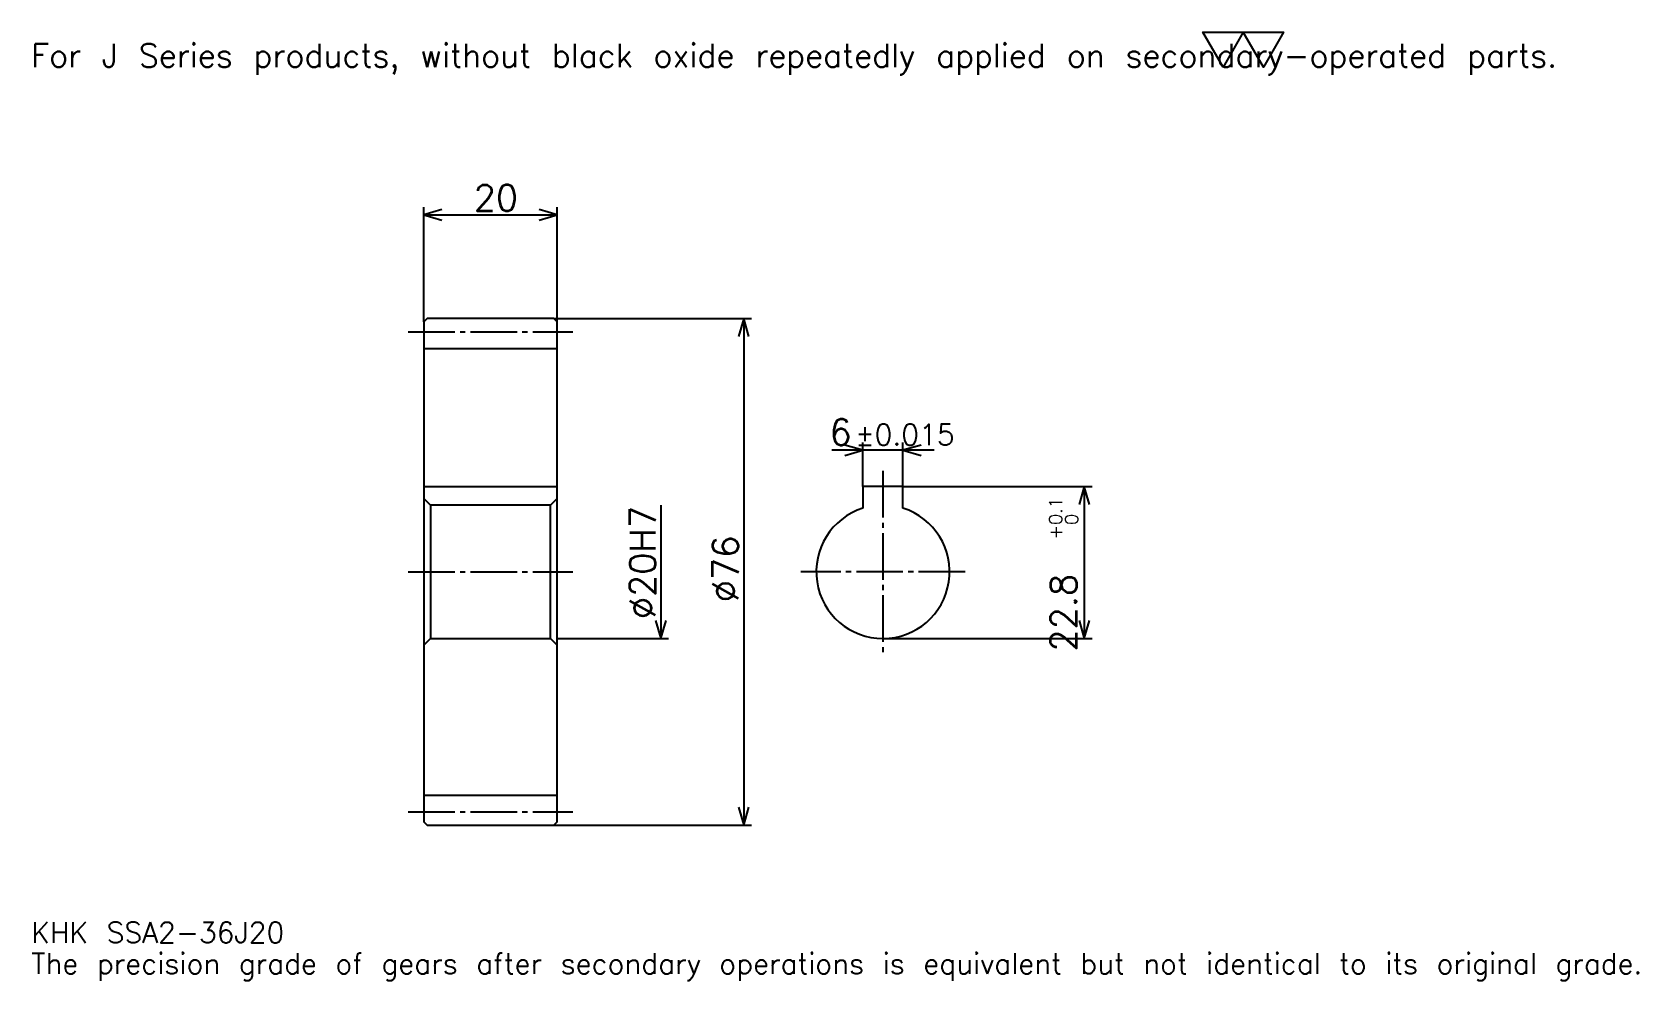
# Model space of a CAD drawing. Extents: x 8 to 249, y 3 to 145.
import ezdxf

# ---------------------------------------------------------------- set-up
doc = ezdxf.new("R2010")
doc.units = 0
doc.linetypes.add('DASHDOT', pattern=[9.326087, 6.994565, -0.777174, 0.777174, -0.777174])
doc.layers.get('0').update_dxf_attribs({"linetype": 'CONTINUOUS'})
doc.layers.add('DASHDOT', color=6, linetype='DASHDOT')
doc.styles.add('KANJI', font='TXT', dxfattribs={"bigfont": 'BIGFONT'})

msp = doc.modelspace()

# ---------------------------------------------------------------- linework, layer by layer
at = {"color": 5}
for p, q in [((66.657608, 102.198372), (66.657608, 118.907608)), ((86.657608, 102.198372), (86.657608, 118.907608)), ((66.657608, 117.741852), (86.657608, 117.741852)), ((66.657608, 101.698372), (66.657608, 102.198372)), ((86.157608, 102.198372), (86.657608, 102.198372)), ((86.657608, 102.198372), (115.801628, 102.198372)), ((86.657608, 101.698372), (86.657608, 102.198372)), ((114.635864, 102.198372), (114.635864, 26.198372)), ((143.179352, 82.438591), (127.853256, 82.438591)), ((132.516296, 76.998375), (132.516296, 83.604347)), ((138.516296, 76.998375), (138.516296, 83.604347)), ((138.516296, 76.998375), (166.883148, 76.998375)), ((165.717392, 76.998375), (165.717392, 54.198372)), ((102.201088, 74.198372), (102.201088, 54.198372)), ((86.657608, 54.198372), (103.366852, 54.198372)), ((135.516296, 54.198372), (166.883148, 54.198372)), ((86.157608, 26.198372), (86.657608, 26.198372)), ((86.657608, 26.198372), (115.801628, 26.198372))]:
    msp.add_line(p, q, dxfattribs=at)
at = {"color": 4}
for p, q in [((66.657608, 97.698372), (86.657608, 97.698372)), ((66.657608, 76.998375), (86.657608, 76.998375)), ((86.657608, 75.198372), (85.657608, 74.198372)), ((66.657608, 53.198372), (67.657608, 54.198372)), ((86.657608, 53.198372), (85.657608, 54.198372)), ((66.657608, 30.698372), (86.657608, 30.698372))]:
    msp.add_line(p, q, dxfattribs=at)
at = {"color": 7}
msp.add_lwpolyline([(186.521744, 139.891312), (183.490768, 145.145004), (195.614685, 145.145004), (192.583694, 139.891312), (189.552719, 145.145004), (186.521744, 139.891312)], dxfattribs=at)
at = {"color": 5}
for points in [[(69.377716, 118.519028), (66.657608, 117.741852), (69.377716, 116.964676)], [(83.9375, 116.964676), (86.657608, 117.741852), (83.9375, 118.519028)], [(115.41304, 99.478264), (114.635864, 102.198372), (113.858696, 99.478264)], [(129.796204, 81.661415), (132.516296, 82.438591), (129.796204, 83.215759)], [(141.23642, 83.215759), (138.516296, 82.438591), (141.23642, 81.661415)], [(166.494568, 74.278259), (165.717392, 76.998375), (164.940216, 74.278259)], [(101.42392, 56.91848), (102.201088, 54.198372), (102.978256, 56.91848)], [(164.940216, 56.91848), (165.717392, 54.198372), (166.494568, 56.91848)], [(113.858696, 28.91848), (114.635864, 26.198372), (115.41304, 28.91848)]]:
    msp.add_lwpolyline(points, dxfattribs=at)
at = {"color": 4}
for points in [[(66.657608, 53.198372), (66.657608, 26.698372), (67.157608, 26.198372), (86.157608, 26.198372), (86.657608, 26.698372), (86.657608, 101.698372), (86.157608, 102.198372), (67.157608, 102.198372), (66.657608, 101.698372), (66.657608, 53.198372)], [(66.657608, 75.198372), (67.657608, 74.198372), (67.657608, 54.198372), (85.657608, 54.198372), (85.657608, 74.198372), (67.657608, 74.198372)], [(138.516296, 73.737762), (138.516296, 76.998375), (132.516296, 76.998375), (132.516296, 73.737762)]]:
    msp.add_lwpolyline(points, dxfattribs=at)
msp.add_arc((135.516296, 64.198372), 10, 107.45760275, 72.54239725, dxfattribs=at)
at = {"layer": 'DASHDOT', "color": 7}
for p, q in [((64.326088, 100.198372), (88.989128, 100.198372)), ((135.516296, 79.329895), (135.516296, 51.866852)), ((64.326088, 64.198372), (88.989128, 64.198372)), ((147.847824, 64.198372), (123.184784, 64.198372)), ((64.326088, 28.198372), (88.989128, 28.198372))]:
    msp.add_line(p, q, dxfattribs=at)

# ---------------------------------------------------------------- texts
at = {"color": 7, "style": 'KANJI'}
for s, height, p in [('For J Series products, without black oxide repeatedly applied on secondary-operated parts.', 3.497283, (7.771739, 139.891312)), ('20', 3.88587, (74.13179, 118.363586)), ('6', 3.88587, (127.495102, 83.215759)), ('%%p0.015', 3.108696, (131.341644, 83.215759)), ('KHK SSA2-36J20', 3.108696, (7.771739, 8.548913)), ('The precision grade of gears after secondary operations is equivalent but not identical to its original grade.', 3.108696, (7.771739, 3.88587))]:
    msp.add_text(s, height=height, dxfattribs=at).set_placement(p)
for s, height, p in [('%%c20H7', 3.88587, (101.42392, 57.106659)), ('0.1', 1.942935, (162.375549, 71.234032)), ('0', 1.942935, (164.78479, 71.234032)), ('+', 1.942935, (162.375549, 69.057945)), ('%%c76', 3.88587, (113.858696, 59.632477)), ('22.8', 3.88587, (164.551636, 52.238365))]:
    msp.add_text(s, height=height, rotation=90, dxfattribs=at).set_placement(p)

doc.saveas('drawing.dxf')
